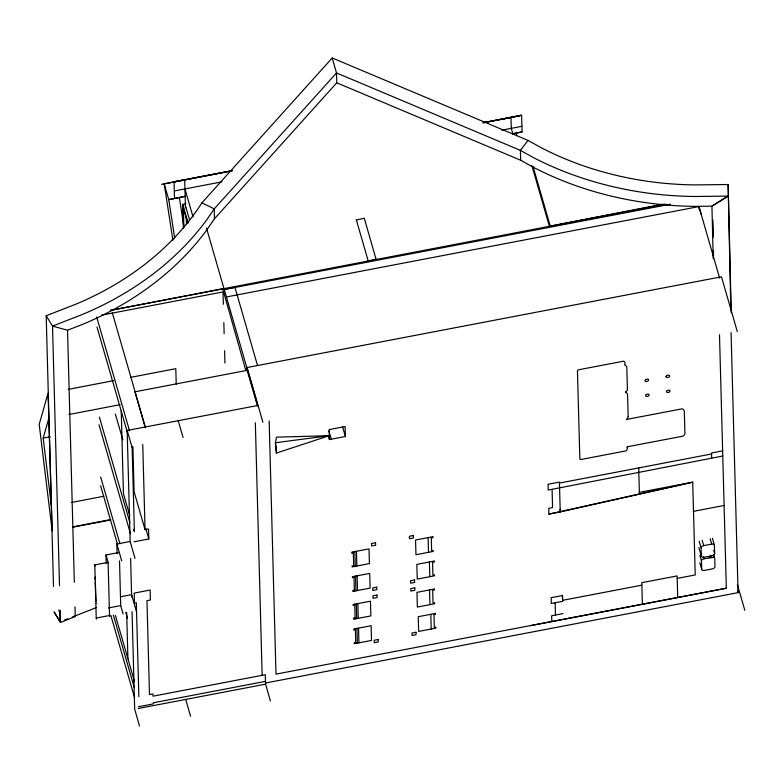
<?xml version="1.0" encoding="UTF-8"?>
<svg xmlns="http://www.w3.org/2000/svg" width="784" height="784" viewBox="0 0 784 784"><rect width="100%" height="100%" fill="white"/><g stroke="black" fill="none" stroke-linecap="round" stroke-linejoin="round"><path stroke-width="1.18" d="M730.845 309.69L728.13 184.514L695.29 184.916A290.766 230.614 -1.4 0 1 540.392 147.284L528.073 140.434L332.2 57.967L201.939 202.811A290.766 230.761 -1.7 0 1 75.813 304.202L46.197 315.736L53.498 586.491M51.323 505.131L43.179 438.099L48.794 418.401M332.2 57.967L336.512 72.932L336.748 82.81L214.434 218.814L206.721 230.026A305.182 242.197 -1.7 0 1 82.673 324.331L67.532 330.231L52.518 326.095L46.197 315.736M528.073 140.434L520.37 150.352L520.684 160.25L532.61 166.884A305.182 242.05 -1.4 0 0 695.183 206.378L711.931 206.172L728.052 196.098L694.947 196.49A305.299 242.138 -1.4 0 1 532.307 156.986L520.37 150.352L336.512 72.932L214.238 208.897L206.525 220.108A305.299 242.285 -1.7 0 1 82.428 314.443L52.518 326.095L59.525 585.677M728.052 196.088L711.931 206.172L713.215 258.651M709.02 557.326L710.343 556.65M54.184 612.108L60.515 622.408L75.254 616.596L74.99 606.806M64.494 620.046L67.816 618.752M72.246 617.028L91.062 609.697A305.152 242.168 -1.7 0 0 96.53 607.365M276.448 453.054L329.172 435.708L276.487 437.158L275.419 442.744L276.448 453.054L275.419 442.744L329.172 435.708M677.2 578.406L695.222 574.956L692.713 482.16L548.908 514.108L548.751 508.297L552.573 507.562L552.083 489.334M172.892 240.218L164.199 183.868L231.682 170.706M174.842 181.839L184.701 179.693L185.465 207.887M174.665 237.964L168.756 199.636L185.151 196.353L168.756 199.636L164.199 183.868M512.756 133.839L522.066 131.908L521.615 115.268L482.807 122.745M501.113 119.423L507.062 118.139M508.248 117.884L510.972 117.296L511.266 128.341L512.961 134.191M512.854 117.149L521.615 115.268L483.209 122.676M722.77 456.004L548.251 490.069L548.094 484.257L559.413 482.091L560.237 511.932L548.908 514.108M531.895 165.649L549.398 226.292L662.872 204.163M223.999 288.522L110.377 310.395L665.293 204.134M68.267 389.374L113.66 380.632M130.389 377.408L175.792 368.676L176.243 384.238M68.953 414.52L120.109 404.681M43.179 438.099L50.274 436.727M71.628 502.446L103.753 496.262M72.471 526.936L110.671 519.586M72.51 527.289L110.711 519.939M161.602 184.358L232.162 170.863M483.65 122.784L514.353 116.904M174.313 190.953L221.921 181.849M501.731 130.164L521.909 126.302M512.599 133.721L522.066 131.908M183.338 228.301L182.692 204.379L185.886 203.771M356.308 220.01L364.286 218.236L376.144 259.543M368.157 261.072L376.134 259.288M548.663 226.684L551.064 226.223M560.687 224.391L602.769 216.335M605.179 215.884L664.097 204.614M257.436 365.256L234.926 287.267L222.95 289.561L245.853 370.587M224.283 289.512L670.369 204.203M101.528 315.158L223.636 291.805M226.429 296.95L698.985 206.574L719.663 278.232M257.456 405.945L247.176 370.342L247.107 367.529L721.486 276.801L737.283 331.554M245.804 368.715L247.127 368.46M247.176 370.342L134.917 391.804L145.197 427.407M135.015 558.335L130.154 541.489L127.165 430.465L258.044 405.426M329.427 439.55L345.391 436.502L345.127 426.535L329.162 429.583L329.427 439.55L328.751 437.217M625.661 392.137L625.318 392.206A6.517 3.891 -16.1 0 1 627.563 394.793L628.16 416.441M626.396 419.469L682.08 408.827A6.517 3.891 -16.1 0 1 684.324 411.424L684.922 433.062A6.066 3.616 -16.1 0 1 683.168 436.1L626.788 446.88A6.468 3.851 -16.1 0 1 626.171 450.859L581.444 459.414A1.676 1 -16.1 0 1 579.837 458.669L577.455 371.057A1.676 1 -16.1 0 1 579.023 369.695L623.75 361.159A6.468 3.851 -16.1 0 1 624.574 364.864A6.517 3.891 -16.1 0 1 626.818 367.461L627.416 389.099A6.066 3.616 -16.1 0 1 625.671 392.137M132.898 446.723L134.113 491.764L145.05 529.661L148.548 528.994L148.823 538.961L133.995 541.793M117.11 553.7L116.855 544.037L130.154 541.489M106.203 563.461L105.977 555.003L119.286 552.455M95.187 579.484L94.795 564.921L108.104 562.373M722.632 450.878L711.539 452.995L711.676 458.13M559.443 483.071L711.568 453.975M639.352 492.362L692.713 482.16L560.237 511.942L560.158 509.179M120.501 596.761L131.585 594.635L136.445 611.481M353.339 552.867L351.771 553.171L351.742 552.181L369.029 548.878L369.431 563.598L352.143 566.901L352.114 565.921L353.692 565.617M108.515 607.933L120.716 605.601L119.511 560.913M96.53 619.115L96.226 618.066L109.535 615.518L108.133 563.578M693.507 511.335L724.102 505.484M354.005 577.387L352.437 577.69L352.408 576.71L369.695 573.408L370.087 588.118L352.8 591.42L352.78 590.44L354.348 590.146M354.75 605.189L353.182 605.483L353.153 604.503L370.44 601.201L370.842 615.91L353.555 619.223L353.525 618.233L355.093 617.939M701.327 556.101L701.112 547.8A2.734 1.627 -16.1 0 1 703.718 545.625L711.705 544.106A2.734 1.627 -16.1 0 1 714.41 545.252L714.636 553.563A2.734 1.627 -16.1 0 1 712.019 555.729L704.032 557.257A2.734 1.627 -16.1 0 1 701.327 556.101L698.828 547.448M701.69 569.243L701.464 560.932A2.734 1.627 -16.1 0 1 704.081 558.767L713.959 557.365A2.734 1.627 -16.1 0 1 714.763 558.384L714.988 566.695A2.734 1.627 -16.1 0 1 712.372 568.861L704.395 570.389A2.734 1.627 -16.1 0 1 701.69 569.243L699.808 562.745M355.417 629.709L353.849 630.013L353.819 629.033L371.106 625.72L371.498 640.44L354.211 643.742L354.192 642.762L355.76 642.459M641.861 585.168L562.618 600.319L562.402 595.272M562.971 613.607L551.652 615.773L551.809 621.585M719.496 334.768L726.337 588.216L275.988 674.122L269.157 420.959M530.513 625.661L726.337 588.216M265.482 681.355L153.213 702.827L153.243 703.924L138.415 706.756M265.531 683.011L738.077 592.645L731.07 332.612M138.239 708.511L265.56 684.158L265.306 674.71L153.037 696.182L152.978 693.958L149.499 694.624L146.961 600.681L150.41 600.015L150.146 590.048L134.182 593.106L134.446 603.072L136.318 602.71L138.856 696.662M232.113 170.726L174.058 181.731L174.509 198.391M336.748 82.81L520.684 160.25M201.939 202.811L214.238 208.897L214.434 218.814M58.594 610.06L59.79 612.03L60.074 621.771L54.116 611.922M699.005 206.643L699.054 209.23M699.289 207.887L701.435 215.071M737.401 584.658L744.8 610.285M737.411 590.352L738.077 592.645M712.431 538.353L714.41 545.252M713.695 550.319L714.636 553.563M710.147 538.696L711.705 544.106M713.832 555.141L714.449 557.306M713.107 555.131L713.724 557.297M710.784 555.199L711.411 557.365M702.16 540.215L703.718 545.625M699.23 541.303L701.112 547.8M703.454 556.601L704.081 558.767M699.896 555.523L701.464 560.932M533.1 166.659L550.27 226.125M356.299 219.755L368.157 260.817M342.677 427.094L345.391 436.502M328.898 430.994L331.26 439.197M247.107 367.529L262.905 422.272M206.515 228.124L257.74 405.416M184.955 188.915L193.06 216.992M185.406 205.526L189.63 220.177M182.692 204.379L188.033 222.862M187.729 223.313L183.348 208.142L183.868 227.478M265.56 684.158L270.421 701.004M178.213 420.704L183.084 437.541M112.298 312.767L145.501 427.78M96.677 316.991L129.536 430.828M127.165 430.465L132.026 447.311M96.942 326.957L127.429 432.582M115.385 414.089L122.833 439.883M145.775 528.406L148.823 538.961M185.73 699.426L190.59 716.272M129.762 515.617L123.46 493.802L121.236 411.022M133.741 529.406L134.407 531.699L132.104 446.488M99.421 417.137L129.879 522.663M99.009 424.761L130.487 533.806M100.666 476.976L119.962 543.841M100.597 485.776L117.522 544.419M116.855 544.037L121.716 560.883M125.754 612.353L127.439 618.184M105.977 555.003L108.408 563.422M120.716 605.601L123.147 614.029M115.444 615.548L134.544 681.727M113.308 614.911L134.299 687.627M110.818 615.313L134.564 697.574M109.535 615.518L109.838 616.567M94.795 564.921L95.099 565.97M139.542 726.033L134.681 709.187L132.045 611.696M95.119 577.063L96.109 603.543M516.303 133.162L516.676 135.554M179.399 197.597L183.828 226.351M52.175 530.846L39.2 424.33L48.059 393.264L52.146 528.828M677.709 597.506L677.131 575.917L641.792 582.669L642.37 604.268M638.695 467.911L639.401 494.028M555.141 602.769L555.474 615.048M429.407 561.981L429.799 576.701M430.818 614.303L431.21 629.023M428.133 537.618L428.525 552.328M429.534 589.931L429.936 604.65M356.455 551.279L356.857 565.999M357.122 575.809L357.514 590.519M357.867 603.602L358.268 618.321M358.533 628.131L358.925 642.841M354.887 551.583L355.289 566.303M355.554 576.113L355.946 590.822M356.299 603.905L356.7 618.615M356.965 628.425L357.357 643.145M353.319 551.887L353.711 566.597M353.976 576.407L354.378 591.126M354.731 604.199L355.123 618.919M355.387 628.729L355.789 643.439M255.339 422.801L262.15 675.318M223.048 293.226L223.352 304.251M223.842 322.606L224.136 333.631M224.606 350.762L224.93 363.002M186.269 217.295L186.465 224.547M142.747 444.45L145.05 529.661M130.614 558.404L131.653 597.075M126.665 612.392L127.91 658.756M95.256 581.904L95.775 601.279M95.844 603.69L96.226 618.066M67.532 330.231L74.333 582.326M60.182 610.168L60.515 622.408M712.656 220.245L713.038 234.916M713.45 250.802L713.548 254.467M728.12 184.524L731.266 312.806M712.617 220.226L713.038 237.327M713.371 250.743L713.489 255.633M628.141 416.441A6.066 3.616 -16.1 0 1 626.406 419.479M645.585 395.303L645.526 395.587A1.852 1.107 -16.1 0 0 646.898 396.439L647.368 396.39A1.852 1.107 -16.1 0 0 649.142 394.911L649.074 394.626A1.852 1.107 -16.1 0 0 647.31 394.127L646.839 394.254A1.852 1.107 -16.1 0 0 645.585 395.303M666.067 376.398L666.008 376.702A1.852 1.107 -16.1 0 0 667.85 377.486L668.321 377.359A1.852 1.107 -16.1 0 0 669.634 376.006L669.556 375.722A1.852 1.107 -16.1 0 0 668.262 375.173L667.792 375.222A1.852 1.107 -16.1 0 0 666.067 376.398M666.518 391.334L666.459 391.637A1.852 1.107 -16.1 0 0 668.301 392.421L668.772 392.294A1.852 1.107 -16.1 0 0 670.085 390.951L670.006 390.667A1.852 1.107 -16.1 0 0 668.713 390.109L668.242 390.167A1.852 1.107 -16.1 0 0 666.518 391.334M375.556 542.734L371.567 543.498L371.636 545.987L375.624 545.223L375.556 542.734M413.374 535.501L409.385 536.266L409.454 538.755L413.442 537.991L413.374 535.501M432.846 536.717L415.559 540.019L415.951 554.729L433.238 551.426L433.209 550.446L431.641 550.75L431.298 537.991L432.866 537.697L432.846 536.717M434.12 561.079L416.833 564.392L417.235 579.102L434.512 575.799L434.493 574.819L432.915 575.113L432.572 562.363L434.15 562.059L434.12 561.079M376.751 587.167L372.763 587.931L372.831 590.421L376.82 589.666L376.751 587.167M414.569 579.935L410.581 580.699L410.649 583.188L414.638 582.434L414.569 579.935M376.967 595.046L372.978 595.811L373.047 598.31L377.035 597.545L376.967 595.046M414.785 587.814L410.796 588.578L410.865 591.077L414.854 590.313L414.785 587.814M434.258 589.029L416.97 592.341L417.362 607.051L434.65 603.749L434.62 602.769L433.052 603.063L432.709 590.313L434.277 590.009L434.258 589.029M435.532 613.402L418.244 616.704L418.646 631.424L435.924 628.121L435.904 627.131L434.326 627.435L433.983 614.685L435.561 614.382L435.532 613.402M562.471 595.526L551.162 597.682L551.319 603.494L562.628 601.338L562.491 595.517M378.162 639.489L374.174 640.254L374.242 642.743L378.231 641.978L378.162 639.489M415.981 632.257L411.992 633.021L412.061 635.51L416.049 634.746L415.981 632.257M645.918 381.465A1.852 1.107 -16.1 0 0 648.613 379.975A1.852 1.107 -16.1 0 0 645.869 379.515A1.852 1.107 -16.1 0 0 645.918 381.465"/></g></svg>
